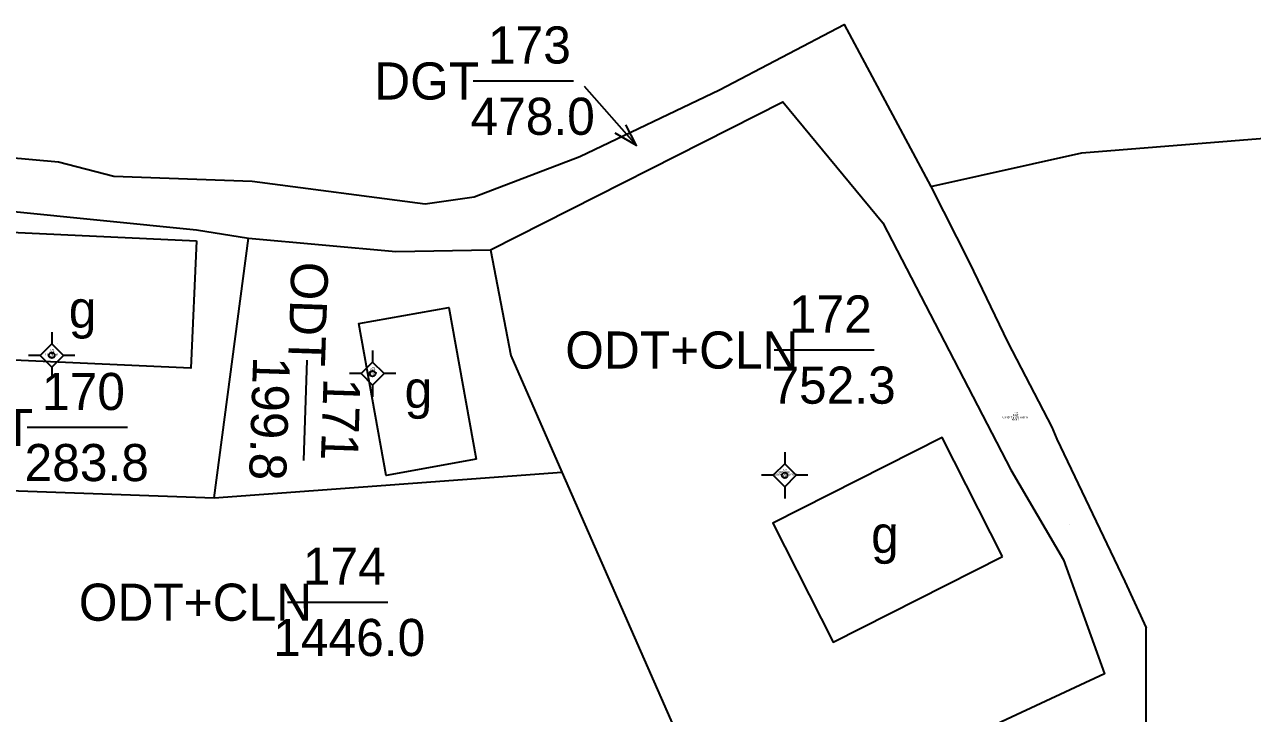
# Model space of a CAD drawing. Extents: x 550890 to 551618, y 1839259 to 1840146.
# Drawn here: x 551439.6 to 551505.7, y 1839612.7 to 1839649.8 of the extents above; entities that cross this region are included whole.
import ezdxf

# ---------------------------------------------------------------- set-up
doc = ezdxf.new("R2010")
doc.units = 0
for name, color, linetype in [('Level 10', 7, 'Continuous'), ('Level 11', 7, 'Continuous'), ('Level 13', 7, 'Continuous'), ('Level 14', 7, 'Continuous'), ('Level 15', 7, 'Continuous'), ('Level 16', 7, 'Continuous'), ('Level 2', 7, 'Continuous'), ('Level 23', 7, 'Continuous'), ('Level 24', 7, 'Continuous'), ('Level 4', 7, 'Continuous')]:
    doc.layers.add(name, color=color, linetype=linetype)

# ---------------------------------------------------------------- blocks, each defined once
blk = doc.blocks.new('A$C43B')
at = {"layer": 'Level 14'}
blk.add_line((3.93, 1.69), (2.68, 1.49), dxfattribs=at)
blk.add_lwpolyline([(0, 0), (3.93, 1.69), (2.93, 0.81)], dxfattribs=at)
blk = doc.blocks.new('A$C522')
at = {"layer": 'Level 14', "rotation": 27.754325478161473}
blk.add_blockref('A$C43B', (0, 0), dxfattribs=at)

msp = doc.modelspace()

# ---------------------------------------------------------------- linework, layer by layer
at = {"layer": 'Level 10'}
for p, q in [((551449.83, 1839624.33), (551451.68, 1839638.31)), ((551449.83, 1839624.33), (551468.55, 1839625.72)), ((551468.55, 1839625.72), (551477.47, 1839605.39))]:
    msp.add_line(p, q, dxfattribs=at)
for points in [[(551488.42, 1839641.1), (551496.54, 1839642.92), (551524.23, 1839645.13), (551547.53, 1839645.03)], [(551464.7, 1839637.69), (551465.8, 1839632), (551468.55, 1839625.72)], [(551431.85, 1839625.38), (551433.26, 1839624.92), (551449.83, 1839624.33)]]:
    msp.add_lwpolyline(points, dxfattribs=at)
at = {"layer": 'Level 11'}
for p, q in [((551441.084, 1839633.251), (551441.084, 1839632.626)), ((551441.084, 1839632.626), (551440.459, 1839632.001)), ((551441.709, 1839632.001), (551441.084, 1839632.626)), ((551440.459, 1839632.001), (551439.834, 1839632.001)), ((551440.459, 1839632.001), (551441.084, 1839631.376)), ((551441.084, 1839631.376), (551441.709, 1839632.001)), ((551442.334, 1839632.001), (551441.709, 1839632.001)), ((551458.358, 1839632.271), (551458.358, 1839631.646)), ((551441.084, 1839631.376), (551441.084, 1839630.751)), ((551458.358, 1839631.646), (551457.733, 1839631.021)), ((551458.983, 1839631.021), (551458.358, 1839631.646)), ((551457.733, 1839631.021), (551457.108, 1839631.021)), ((551457.733, 1839631.021), (551458.358, 1839630.396)), ((551458.358, 1839630.396), (551458.983, 1839631.021)), ((551459.608, 1839631.021), (551458.983, 1839631.021)), ((551458.358, 1839630.396), (551458.358, 1839629.771)), ((551480.546, 1839626.793), (551480.546, 1839626.168)), ((551480.546, 1839626.168), (551479.921, 1839625.543)), ((551481.171, 1839625.543), (551480.546, 1839626.168)), ((551479.921, 1839625.543), (551479.296, 1839625.543)), ((551479.921, 1839625.543), (551480.546, 1839624.918)), ((551480.546, 1839624.918), (551481.171, 1839625.543)), ((551481.796, 1839625.543), (551481.171, 1839625.543)), ((551480.546, 1839624.918), (551480.546, 1839624.293))]:
    msp.add_line(p, q, dxfattribs=at)
for centre in [(551441.084, 1839632.001), (551458.358, 1839631.021), (551480.546, 1839625.543)]:
    msp.add_circle(centre, 0.15, dxfattribs=at)
at = {"layer": 'Level 13'}
for p, q in [((551463.77, 1839646.78), (551469.17, 1839646.78)), ((551441.4, 1839632.64), (551441.4, 1839632.64)), ((551479.97, 1839632.3), (551485.37, 1839632.3)), ((551454.82, 1839631.74), (551454.64, 1839626.34)), ((551458.42, 1839631.36), (551458.42, 1839631.36)), ((551439.76, 1839628.13), (551445.16, 1839628.13)), ((551480.71, 1839625.65), (551480.71, 1839625.65)), ((551495.9, 1839622.92), (551495.9, 1839622.92)), ((551453.78, 1839618.71), (551459.18, 1839618.71))]:
    msp.add_line(p, q, dxfattribs=at)
at = {"layer": 'Level 14'}
for points in [[(551448.88, 1839638.18), (551448.57, 1839631.32), (551436.64, 1839631.86), (551436.95, 1839638.72), (551448.88, 1839638.18)], [(551463.94, 1839626.41), (551459.08, 1839625.54), (551457.61, 1839633.72), (551462.47, 1839634.59), (551463.94, 1839626.41)], [(551492.27, 1839621.17), (551489.02, 1839627.58), (551479.9, 1839622.96), (551483.15, 1839616.55), (551492.27, 1839621.17)]]:
    msp.add_lwpolyline(points, dxfattribs=at)
at = {"layer": 'Level 23'}
for points in [[(551434.42, 1839643.06), (551441.45, 1839642.42), (551444.43, 1839641.65), (551451.88, 1839641.39), (551461.19, 1839640.17), (551463.82, 1839640.54), (551469.51, 1839642.72), (551477.04, 1839646.3), (551483.74, 1839649.82), (551488.42, 1839641.1)], [(551464.7, 1839637.69), (551480.45, 1839645.65), (551485.82, 1839639.14), (551492.72, 1839625.84), (551495.56, 1839621), (551497.77, 1839614.86), (551477.47, 1839605.39)], [(551488.42, 1839641.1), (551490.47, 1839637.02), (551492.56, 1839632.7), (551494.92, 1839628.13), (551495.19, 1839627.49), (551498.85, 1839619.83), (551500, 1839617.33)], [(551433.49, 1839640.85), (551438.68, 1839639.78), (551448.88, 1839638.76), (551451.68, 1839638.31)], [(551451.68, 1839638.31), (551459.6, 1839637.6), (551464.7, 1839637.69)]]:
    msp.add_lwpolyline(points, dxfattribs=at)
at = {"layer": 'Level 24'}
msp.add_line((551500, 1839608.33), (551500, 1839617.33), dxfattribs=at)

# ---------------------------------------------------------------- block references
at = {"layer": 'Level 13', "rotation": -99.59283111460398}
msp.add_blockref('A$C522', (551469.74, 1839646.51), dxfattribs=at)

# ---------------------------------------------------------------- texts
at = {"layer": 'Level 13'}
for s, p in [('173', (551464.57, 1839647.72)), ('172', (551480.77, 1839633.23)), ('170', (551440.56, 1839629.06)), ('174', (551454.6, 1839619.65))]:
    msp.add_text(s, height=2, dxfattribs=at).set_placement(p)
msp.add_text('171', height=1.99, rotation=268.08884, dxfattribs=at).set_placement((551455.72, 1839630.8))
at = {"layer": 'Level 15'}
for s, height, p in [('Hồ Thị Hai', 0.1, (551440.75, 1839632.01)), ('Khối 2', 0.1, (551440.89, 1839631.89)), ('ODT', 0.1, (551440.94, 1839632.13)), ('170', 0.1, (551440.98, 1839632.25)), ('Hồ Dưn', 0.1, (551458.12, 1839631.03)), ('ODT', 0.1, (551458.21, 1839631.15)), ('171', 0.1, (551458.25, 1839631.27)), ('Khối 2', 0.1, (551458.16, 1839630.91)), ('UBND Thị trấn quản lý', 0.10002, (551492.27, 1839628.62)), ('Khối 2', 0.1, (551492.78, 1839628.5)), ('DGT', 0.1, (551492.83, 1839628.74)), ('173', 0.1, (551492.87, 1839628.86)), ('172', 0.1, (551480.44, 1839625.79)), ('Nguyễn Quang Ngọc', 0.10002, (551479.92, 1839625.55)), ('ODT+CLN', 0.1, (551480.2, 1839625.67)), ('Khối 2', 0.1, (551480.35, 1839625.43))]:
    msp.add_text(s, height=height, dxfattribs=at).set_placement(p)
at = {"layer": 'Level 16'}
for p in [(551442, 1839633.49), (551460.08, 1839629.17), (551485.2, 1839621.36)]:
    msp.add_text('g', height=2, dxfattribs=at).set_placement(p)
at = {"layer": 'Level 2'}
for s, p in [('DGT', (551458.45, 1839645.78)), ('ODT+CLN', (551468.73, 1839631.29)), ('ODT', (551434.44, 1839627.12)), ('ODT+CLN', (551442.54, 1839617.71))]:
    msp.add_text(s, height=2, dxfattribs=at).set_placement(p)
msp.add_text('ODT', height=1.99, rotation=268.08884, dxfattribs=at).set_placement((551453.99, 1839637.07))
at = {"layer": 'Level 4'}
for s, p in [('478.0', (551463.63, 1839643.88)), ('752.3', (551479.83, 1839629.4)), ('283.8', (551439.62, 1839625.23)), ('1446.0', (551453.01, 1839615.81))]:
    msp.add_text(s, height=2, dxfattribs=at).set_placement(p)
msp.add_text('199.8', height=1.99, rotation=268.08884, dxfattribs=at).set_placement((551451.93, 1839631.96))

doc.saveas('drawing.dxf')
